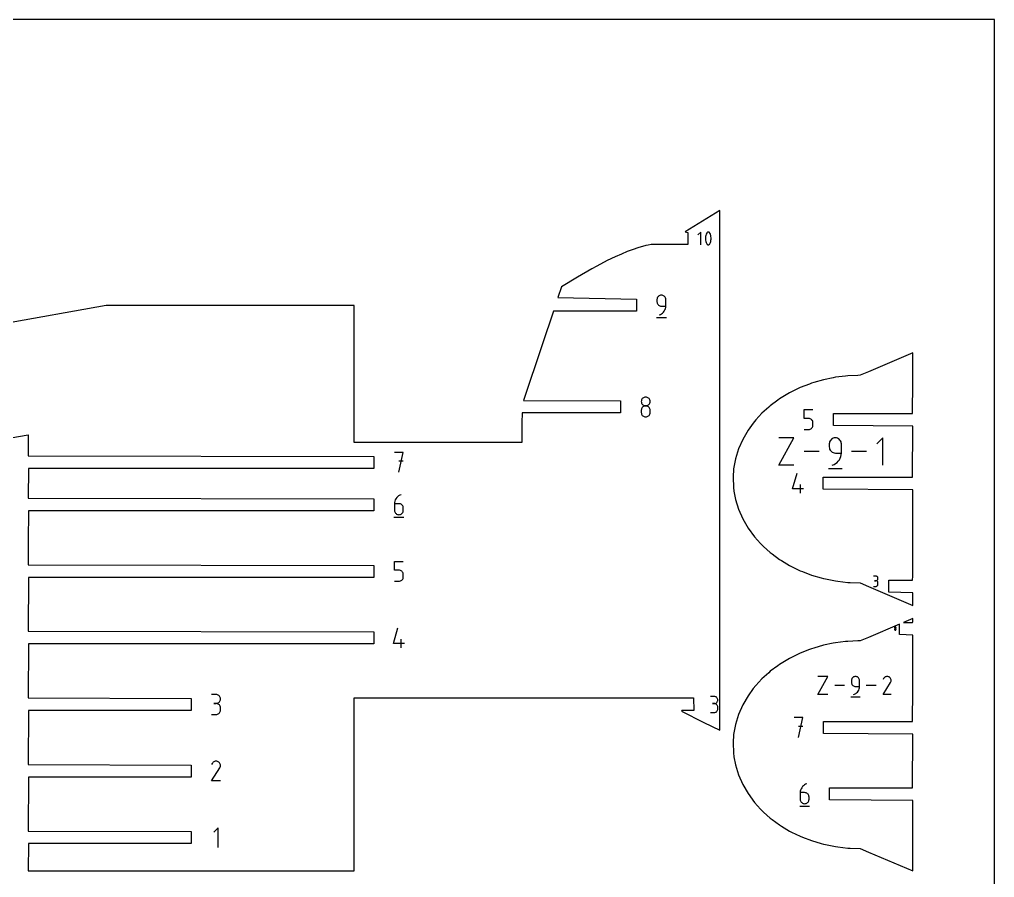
# Model space of a CAD drawing. Extents: x 0 to 450, y 0 to 500.
# Drawn here: x 214.3 to 450, y 292.6 to 500 of the extents above; entities that cross this region are included whole.
import ezdxf

# ---------------------------------------------------------------- set-up
doc = ezdxf.new("R2010")
doc.units = 0

msp = doc.modelspace()

# ---------------------------------------------------------------- linework, layer by layer
at = {"layer": 'annotation', "color": 1}
for p, q in [((378.97843, 448.602347), (378.298298, 447.922023)), ((378.97843, 445.542999), (378.97843, 448.602347)), ((380.301732, 448.084313), (380.213777, 447.800532)), ((380.419007, 448.360096), (380.301732, 448.084313)), ((380.458499, 448.42577), (380.419007, 448.360096)), ((380.419007, 448.360096), (380.419007, 448.360096)), ((380.507717, 448.481735), (380.458499, 448.42577)), ((380.565031, 448.527452), (380.507717, 448.481735)), ((380.628811, 448.562376), (380.565031, 448.527452)), ((380.697428, 448.585968), (380.628811, 448.562376)), ((380.769252, 448.597685), (380.697428, 448.585968)), ((380.842653, 448.596986), (380.769252, 448.597685)), ((380.916002, 448.58333), (380.842653, 448.596986)), ((380.98767, 448.556173), (380.916002, 448.58333)), ((381.015106, 448.541756), (380.98767, 448.556173)), ((380.98767, 448.556173), (380.98767, 448.556173)), ((381.041433, 448.525196), (381.015106, 448.541756)), ((381.066523, 448.506624), (381.041433, 448.525196)), ((381.090249, 448.486172), (381.066523, 448.506624)), ((381.112483, 448.46397), (381.090249, 448.486172)), ((381.133097, 448.44015), (381.112483, 448.46397)), ((381.151963, 448.414842), (381.133097, 448.44015)), ((381.168953, 448.388177), (381.151963, 448.414842)), ((381.183939, 448.360288), (381.168953, 448.388177)), ((381.301782, 448.083936), (381.183939, 448.360288)), ((381.183939, 448.360288), (381.183939, 448.360288)), ((381.390164, 447.799729), (381.301782, 448.083936)), ((380.15514, 447.511016), (380.125821, 447.218027)), ((380.125821, 447.218027), (380.125821, 446.923829)), ((380.125821, 446.923829), (380.15514, 446.630684)), ((380.213777, 447.800532), (380.15514, 447.511016)), ((380.15514, 446.630684), (380.213777, 446.340856)), ((380.213777, 446.340856), (380.301732, 446.056606)), ((380.301732, 446.056606), (380.419007, 445.780198)), ((380.419007, 445.780198), (380.419007, 445.780198)), ((380.419007, 445.780198), (380.433938, 445.752363)), ((380.433938, 445.752363), (380.450803, 445.725832)), ((380.450803, 445.725832), (380.469529, 445.700684)), ((380.469529, 445.700684), (380.490046, 445.676999)), ((380.490046, 445.676999), (380.512282, 445.654859)), ((380.512282, 445.654859), (380.536167, 445.634344)), ((380.536167, 445.634344), (380.56163, 445.615534)), ((380.56163, 445.615534), (380.588598, 445.59851)), ((380.588598, 445.59851), (380.617003, 445.583353)), ((380.617003, 445.583353), (380.617003, 445.583353)), ((380.617003, 445.583353), (380.688106, 445.556772)), ((380.688106, 445.556772), (380.761028, 445.543567)), ((380.761028, 445.543567), (380.834121, 445.543198)), ((380.834121, 445.543198), (380.905735, 445.555126)), ((380.905735, 445.555126), (380.974223, 445.578814)), ((380.974223, 445.578814), (381.037936, 445.613723)), ((381.037936, 445.613723), (381.095226, 445.659314)), ((381.095226, 445.659314), (381.144443, 445.715049)), ((381.144443, 445.715049), (381.183939, 445.780389)), ((381.183939, 445.780389), (381.301782, 446.056229)), ((381.183939, 445.780389), (381.183939, 445.780389)), ((381.301782, 446.056229), (381.390164, 446.340053)), ((381.449086, 447.509929), (381.390164, 447.799729)), ((381.390164, 446.340053), (381.449086, 446.629597)), ((381.478546, 447.216798), (381.449086, 447.509929)), ((381.449086, 446.629597), (381.478546, 446.9226)), ((381.478546, 446.9226), (381.478546, 447.216798)), ((368.415171, 432.504083), (368.397962, 432.312327)), ((368.397962, 432.312327), (368.397962, 431.778626)), ((368.397962, 431.778626), (368.397962, 431.778626)), ((368.397962, 431.778626), (368.415171, 431.58688)), ((368.464774, 432.684608), (368.415171, 432.504083)), ((368.415171, 431.58688), (368.464774, 431.406383)), ((368.543732, 432.850878), (368.464774, 432.684608)), ((368.464774, 431.406383), (368.543732, 431.240153)), ((368.649009, 432.999867), (368.543732, 432.850878)), ((368.777566, 433.128551), (368.649009, 432.999867)), ((368.926368, 433.233904), (368.777566, 433.128551)), ((369.092375, 433.312901), (368.926368, 433.233904)), ((369.272552, 433.362518), (369.092375, 433.312901)), ((369.46386, 433.379729), (369.272552, 433.362518)), ((369.655564, 433.362518), (369.46386, 433.379729)), ((369.46386, 433.379729), (369.46386, 433.379729)), ((369.835951, 433.312901), (369.655564, 433.362518)), ((370.00202, 433.233904), (369.835951, 433.312901)), ((370.150772, 433.128551), (370.00202, 433.233904)), ((370.279206, 432.999867), (370.150772, 433.128551)), ((370.384322, 432.850878), (370.279206, 432.999867)), ((370.463119, 432.684608), (370.384322, 432.850878)), ((370.512597, 432.504083), (370.463119, 432.684608)), ((370.529757, 432.312327), (370.512597, 432.504083)), ((370.529757, 430.711524), (370.529757, 432.312327)), ((370.529757, 432.312327), (370.529757, 432.312327)), ((368.543732, 431.240153), (368.649009, 431.091211)), ((368.649009, 431.091211), (368.777566, 430.962577)), ((368.777566, 430.962577), (368.926368, 430.857272)), ((368.926368, 430.857272), (369.092375, 430.778314)), ((369.092375, 430.778314), (369.272552, 430.728725)), ((369.272552, 430.728725), (369.46386, 430.711524)), ((369.46386, 430.711524), (370.529757, 430.711524)), ((369.515057, 428.846855), (369.766916, 429.036426)), ((369.766916, 429.036426), (369.987959, 429.258121)), ((369.987959, 429.258121), (370.175297, 429.508027)), ((370.175297, 429.508027), (370.326036, 429.782232)), ((370.326036, 429.782232), (370.437287, 430.076825)), ((370.437287, 430.076825), (370.506158, 430.387893)), ((370.506158, 430.387893), (370.529757, 430.711524)), ((368.264763, 427.979729), (370.664763, 427.979729)), ((368.930459, 428.579729), (369.235275, 428.693319)), ((368.930459, 428.579729), (368.930459, 428.579729)), ((369.235275, 428.693319), (369.515057, 428.846855)), ((364.614901, 407.856428), (364.597702, 407.665568)), ((364.664479, 408.036255), (364.614901, 407.856428)), ((364.743405, 408.202001), (364.664479, 408.036255)), ((364.848649, 408.350614), (364.743405, 408.202001)), ((364.977182, 408.479046), (364.848649, 408.350614)), ((365.125974, 408.584246), (364.977182, 408.479046)), ((365.291994, 408.663165), (365.125974, 408.584246)), ((365.472212, 408.712753), (365.291994, 408.663165)), ((365.663599, 408.72996), (365.472212, 408.712753)), ((365.854986, 408.712753), (365.663599, 408.72996)), ((365.663599, 408.72996), (365.663599, 408.72996)), ((366.035205, 408.663165), (365.854986, 408.712753)), ((366.201225, 408.584246), (366.035205, 408.663165)), ((366.350016, 408.479046), (366.201225, 408.584246)), ((366.478549, 408.350614), (366.350016, 408.479046)), ((366.583794, 408.202001), (366.478549, 408.350614)), ((366.66272, 408.036255), (366.583794, 408.202001)), ((366.712297, 407.856428), (366.66272, 408.036255)), ((366.729497, 407.665568), (366.712297, 407.856428)), ((364.597702, 407.665568), (364.597702, 407.665568)), ((364.597702, 407.665568), (364.614911, 407.473812)), ((364.614901, 405.72273), (364.597702, 405.531064)), ((364.597702, 405.531064), (364.597702, 405.000072)), ((364.664479, 405.903186), (364.614901, 405.72273)), ((364.614911, 407.473812), (364.664513, 407.293287)), ((364.743405, 406.069403), (364.664479, 405.903186)), ((364.664513, 407.293287), (364.743472, 407.127017)), ((364.848649, 406.218355), (364.743405, 406.069403)), ((364.743472, 407.127017), (364.848748, 406.978028)), ((364.977182, 406.347013), (364.848649, 406.218355)), ((364.848748, 406.978028), (364.977306, 406.849344)), ((365.125974, 406.452351), (364.977182, 406.347013)), ((364.977306, 406.849344), (365.126107, 406.743991)), ((365.291994, 406.531341), (365.125974, 406.452351)), ((365.126107, 406.743991), (365.292115, 406.664994)), ((365.472212, 406.580955), (365.291994, 406.531341)), ((365.292115, 406.664994), (365.472291, 406.615377)), ((365.663599, 406.598166), (365.472212, 406.580955)), ((365.472291, 406.615377), (365.663599, 406.598166)), ((365.663599, 406.598166), (365.854907, 406.615377)), ((365.854986, 406.580965), (365.663599, 406.598166)), ((365.663599, 406.598166), (365.663599, 406.598166)), ((365.663599, 406.598166), (365.663599, 406.598166)), ((365.854907, 406.615377), (366.035083, 406.664994)), ((366.035205, 406.531376), (365.854986, 406.580965)), ((366.035083, 406.664994), (366.201091, 406.743991)), ((366.201225, 406.452418), (366.035205, 406.531376)), ((366.201091, 406.743991), (366.349892, 406.849344)), ((366.350016, 406.347112), (366.201225, 406.452418)), ((366.349892, 406.849344), (366.47845, 406.978028)), ((366.478549, 406.218479), (366.350016, 406.347112)), ((366.47845, 406.978028), (366.583727, 407.127017)), ((366.583794, 406.069537), (366.478549, 406.218479)), ((366.583727, 407.127017), (366.662685, 407.293287)), ((366.66272, 405.903307), (366.583794, 406.069537)), ((366.662685, 407.293287), (366.712288, 407.473812)), ((366.712297, 405.72281), (366.66272, 405.903307)), ((366.712288, 407.473812), (366.729497, 407.665568)), ((366.729497, 405.531064), (366.712297, 405.72281)), ((366.729497, 407.665568), (366.729497, 407.665568)), ((366.729497, 405.000072), (366.729497, 405.531064)), ((366.729497, 405.531064), (366.729497, 405.531064)), ((403.976846, 403.557336), (403.976846, 405.69485)), ((403.976846, 405.69485), (406.10864, 405.69485)), ((364.597702, 405.000072), (364.597702, 405.000072)), ((364.597702, 405.000072), (364.614911, 404.808419)), ((364.614911, 404.808419), (364.664513, 404.628171)), ((364.664513, 404.628171), (364.743472, 404.462301)), ((364.743472, 404.462301), (364.848748, 404.313787)), ((364.848748, 404.313787), (364.977306, 404.185603)), ((364.977306, 404.185603), (365.126107, 404.080725)), ((365.126107, 404.080725), (365.292115, 404.002128)), ((365.292115, 404.002128), (365.472291, 403.952788)), ((365.472291, 403.952788), (365.663599, 403.93568)), ((365.663599, 403.93568), (365.854907, 403.952788)), ((365.663599, 403.93568), (365.663599, 403.93568)), ((365.854907, 403.952788), (366.035083, 404.002128)), ((366.035083, 404.002128), (366.201091, 404.080725)), ((366.201091, 404.080725), (366.349892, 404.185603)), ((366.349892, 404.185603), (366.47845, 404.313787)), ((366.47845, 404.313787), (366.583727, 404.462301)), ((366.583727, 404.462301), (366.662685, 404.628171)), ((366.662685, 404.628171), (366.712288, 404.808419)), ((366.712288, 404.808419), (366.729497, 405.000072)), ((405.042743, 403.557336), (403.976846, 403.557336)), ((405.23413, 403.540228), (405.042743, 403.557336)), ((405.414349, 403.490888), (405.23413, 403.540228)), ((405.580369, 403.412291), (405.414349, 403.490888)), ((405.72916, 403.307413), (405.580369, 403.412291)), ((405.857693, 403.179229), (405.72916, 403.307413)), ((405.962938, 403.030714), (405.857693, 403.179229)), ((403.976846, 400.89485), (405.042743, 400.89485)), ((405.042743, 400.89485), (405.234051, 400.912051)), ((405.042743, 400.89485), (405.042743, 400.89485)), ((405.234051, 400.912051), (405.414227, 400.96164)), ((405.414227, 400.96164), (405.580235, 401.040598)), ((405.580235, 401.040598), (405.729036, 401.145903)), ((405.729036, 401.145903), (405.857594, 401.274537)), ((405.857594, 401.274537), (405.962871, 401.423479)), ((405.962871, 401.423479), (406.041829, 401.589708)), ((406.041864, 402.864845), (405.962938, 403.030714)), ((406.041829, 401.589708), (406.091431, 401.770206)), ((406.091441, 402.684596), (406.041864, 402.864845)), ((406.091431, 401.770206), (406.10864, 401.961952)), ((406.10864, 402.492944), (406.091441, 402.684596)), ((406.10864, 401.961952), (406.10864, 402.492944)), ((406.10864, 402.492944), (406.10864, 402.492944)), ((397.849571, 392.276262), (401.509203, 398.867236)), ((401.509203, 398.867236), (397.849571, 398.867236)), ((410.577093, 398.522338), (410.400568, 398.34564)), ((410.781416, 398.667001), (410.577093, 398.522338)), ((411.009364, 398.775474), (410.781416, 398.667001)), ((411.256768, 398.843603), (411.009364, 398.775474)), ((411.519456, 398.867236), (411.256768, 398.843603)), ((411.782689, 398.843603), (411.519456, 398.867236)), ((411.519456, 398.867236), (411.519456, 398.867236)), ((412.030382, 398.775474), (411.782689, 398.843603)), ((412.258415, 398.667001), (412.030382, 398.775474)), ((412.462669, 398.522338), (412.258415, 398.667001)), ((412.639024, 398.34564), (412.462669, 398.522338)), ((422.996001, 398.867236), (421.530743, 397.401565)), ((422.996001, 392.276262), (422.996001, 398.867236)), ((410.079482, 397.664869), (410.055852, 397.401565)), ((410.055852, 397.401565), (410.055852, 396.66873)), ((410.055852, 396.66873), (410.055852, 396.66873)), ((410.055852, 396.66873), (410.079482, 396.40544)), ((410.147592, 397.912752), (410.079482, 397.664869)), ((410.079482, 396.40544), (410.147592, 396.157595)), ((410.256011, 398.14106), (410.147592, 397.912752)), ((410.147592, 396.157595), (410.256011, 395.929342)), ((410.400568, 398.34564), (410.256011, 398.14106)), ((412.783361, 398.14106), (412.639024, 398.34564)), ((412.891559, 397.912752), (412.783361, 398.14106)), ((412.959499, 397.664869), (412.891559, 397.912752)), ((412.983061, 397.401565), (412.959499, 397.664869)), ((412.983061, 395.203472), (412.983061, 397.401565)), ((412.983061, 397.401565), (412.983061, 397.401565)), ((307.062551, 395.353446), (304.928047, 395.353446)), ((305.99545, 390.553446), (307.062551, 395.353446)), ((407.58527, 395.571749), (403.981438, 395.571749)), ((410.256011, 395.929342), (410.400568, 395.724827)), ((410.400568, 395.724827), (410.577093, 395.548198)), ((410.577093, 395.548198), (410.781416, 395.4036)), ((410.781416, 395.4036), (411.009364, 395.295182)), ((411.009364, 395.295182), (411.256768, 395.22709)), ((411.256768, 395.22709), (411.519456, 395.203472)), ((411.519456, 395.203472), (412.983061, 395.203472)), ((412.496344, 393.550926), (412.703328, 393.927443)), ((412.703328, 393.927443), (412.856088, 394.331954)), ((412.856088, 394.331954), (412.950656, 394.759087)), ((412.950656, 394.759087), (412.983061, 395.203472)), ((419.059541, 395.571749), (415.455709, 395.571749)), ((307.062551, 393.215932), (305.99545, 393.215932)), ((401.509203, 392.276262), (397.849571, 392.276262)), ((409.872953, 391.452391), (413.16844, 391.452391)), ((410.787034, 392.276262), (411.205581, 392.432234)), ((410.787034, 392.276262), (410.787034, 392.276262)), ((411.205581, 392.432234), (411.589756, 392.643058)), ((411.589756, 392.643058), (411.935588, 392.903362)), ((411.935588, 392.903362), (412.239108, 393.207775)), ((412.239108, 393.207775), (412.496344, 393.550926)), ((401.196798, 386.565742), (402.261191, 390.298641)), ((403.063097, 385.498641), (403.063097, 387.630435)), ((305.47166, 384.419776), (305.284172, 384.169391)), ((305.692929, 384.641984), (305.47166, 384.419776)), ((305.945102, 384.83215), (305.692929, 384.641984)), ((306.225303, 384.986411), (305.945102, 384.83215)), ((306.530656, 385.100899), (306.225303, 384.986411)), ((306.530656, 385.100899), (306.530656, 385.100899)), ((403.861993, 386.565742), (401.196798, 386.565742)), ((304.953154, 383.287827), (304.929553, 382.963385)), ((304.929553, 382.963385), (304.929553, 381.368001)), ((305.99545, 382.963385), (304.929553, 382.963385)), ((305.022042, 383.599552), (304.953154, 383.287827)), ((305.13334, 383.894695), (305.022042, 383.599552)), ((305.284172, 384.169391), (305.13334, 383.894695)), ((306.187154, 382.946277), (305.99545, 382.963385)), ((306.367541, 382.896937), (306.187154, 382.946277)), ((306.533611, 382.81834), (306.367541, 382.896937)), ((306.682363, 382.713462), (306.533611, 382.81834)), ((306.810796, 382.585278), (306.682363, 382.713462)), ((306.915912, 382.436764), (306.810796, 382.585278)), ((306.994709, 382.270894), (306.915912, 382.436764)), ((307.044188, 382.090646), (306.994709, 382.270894)), ((307.061347, 381.898993), (307.044188, 382.090646)), ((307.061347, 381.368001), (307.061347, 381.898993)), ((307.061347, 381.898993), (307.061347, 381.898993)), ((304.796052, 379.700899), (307.196052, 379.700899)), ((304.929553, 381.368001), (304.929553, 381.368001)), ((304.929553, 381.368001), (304.946762, 381.176255)), ((304.946762, 381.176255), (304.996364, 380.995758)), ((304.996364, 380.995758), (305.075322, 380.829528)), ((305.075322, 380.829528), (305.180599, 380.680586)), ((305.180599, 380.680586), (305.309157, 380.551952)), ((305.309157, 380.551952), (305.457958, 380.446647)), ((305.457958, 380.446647), (305.623966, 380.367689)), ((305.623966, 380.367689), (305.804142, 380.3181)), ((305.804142, 380.3181), (305.99545, 380.300899)), ((305.99545, 380.300899), (306.187154, 380.3181)), ((305.99545, 380.300899), (305.99545, 380.300899)), ((306.187154, 380.3181), (306.367541, 380.367689)), ((306.367541, 380.367689), (306.533611, 380.446647)), ((306.533611, 380.446647), (306.682363, 380.551952)), ((306.682363, 380.551952), (306.810796, 380.680586)), ((306.810796, 380.680586), (306.915912, 380.829528)), ((306.915912, 380.829528), (306.994709, 380.995758)), ((306.994709, 380.995758), (307.044188, 381.176255)), ((307.044188, 381.176255), (307.061347, 381.368001)), ((304.929552, 366.870442), (304.929552, 369.007956)), ((304.929552, 369.007956), (307.061347, 369.007956)), ((305.99545, 366.870442), (304.929552, 366.870442)), ((306.186837, 366.853334), (305.99545, 366.870442)), ((306.367055, 366.803994), (306.186837, 366.853334)), ((306.533075, 366.725397), (306.367055, 366.803994)), ((306.681867, 366.620519), (306.533075, 366.725397)), ((306.8104, 366.492335), (306.681867, 366.620519)), ((306.915644, 366.34382), (306.8104, 366.492335)), ((306.99457, 366.177951), (306.915644, 366.34382)), ((307.044148, 365.997702), (306.99457, 366.177951)), ((307.061347, 365.80605), (307.044148, 365.997702)), ((307.061347, 365.275058), (307.061347, 365.80605)), ((307.061347, 365.80605), (307.061347, 365.80605)), ((421.280461, 365.458211), (420.727221, 365.458211)), ((421.379963, 365.449279), (421.280461, 365.458211)), ((421.47359, 365.423541), (421.379963, 365.449279)), ((421.559787, 365.382579), (421.47359, 365.423541)), ((421.636994, 365.327977), (421.559787, 365.382579)), ((304.929552, 364.207956), (305.99545, 364.207956)), ((305.99545, 364.207956), (306.186758, 364.225157)), ((305.99545, 364.207956), (305.99545, 364.207956)), ((306.186758, 364.225157), (306.366934, 364.274746)), ((306.366934, 364.274746), (306.532942, 364.353704)), ((306.532942, 364.353704), (306.681743, 364.459009)), ((306.681743, 364.459009), (306.810301, 364.587643)), ((306.810301, 364.587643), (306.915577, 364.736585)), ((306.915577, 364.736585), (306.994536, 364.902814)), ((306.994536, 364.902814), (307.044138, 365.083312)), ((307.044138, 365.083312), (307.061347, 365.275058)), ((421.280461, 364.351729), (421.00345, 364.351729)), ((421.00345, 364.351729), (421.280461, 364.351729)), ((421.280461, 364.351729), (421.379963, 364.360663)), ((421.379963, 364.342798), (421.280461, 364.351729)), ((421.280461, 364.351729), (421.280461, 364.351729)), ((421.379963, 364.360663), (421.47359, 364.386416)), ((421.47359, 364.31706), (421.379963, 364.342798)), ((421.47359, 364.386416), (421.559787, 364.427418)), ((421.559787, 364.276098), (421.47359, 364.31706)), ((421.47359, 363.004451), (421.559787, 363.045396)), ((421.559787, 364.427418), (421.636994, 364.4821)), ((421.636994, 364.221495), (421.559787, 364.276098)), ((421.559787, 363.045396), (421.636994, 363.099982)), ((421.703656, 365.261316), (421.636994, 365.327977)), ((421.636994, 364.4821), (421.703656, 364.548892)), ((421.703656, 364.154835), (421.636994, 364.221495)), ((421.636994, 363.099982), (421.703656, 363.16663)), ((421.758215, 365.18418), (421.703656, 365.261316)), ((421.703656, 364.548892), (421.758215, 364.626223)), ((421.758215, 364.077699), (421.703656, 364.154835)), ((421.703656, 363.16663), (421.758215, 363.243761)), ((421.799114, 365.098152), (421.758215, 365.18418)), ((421.758215, 364.626223), (421.799114, 364.712523)), ((421.799114, 363.991671), (421.758215, 364.077699)), ((421.758215, 363.243761), (421.799114, 363.329796)), ((421.824795, 365.004814), (421.799114, 365.098152)), ((421.799114, 364.712523), (421.824795, 364.806223)), ((421.824795, 363.898333), (421.799114, 363.991671)), ((421.799114, 363.329796), (421.824795, 363.423155)), ((421.833702, 364.905751), (421.824795, 365.004814)), ((421.824795, 364.806223), (421.833702, 364.905751)), ((421.833702, 363.79927), (421.824795, 363.898333)), ((421.824795, 363.423155), (421.833702, 363.522259)), ((421.833702, 364.905751), (421.833702, 364.905751)), ((421.833702, 363.522259), (421.833702, 363.79927)), ((421.833702, 363.79927), (421.833702, 363.79927)), ((420.727221, 362.9698), (421.280461, 362.9698)), ((421.280461, 362.9698), (421.379963, 362.978726)), ((421.280461, 362.9698), (421.280461, 362.9698)), ((421.379963, 362.978726), (421.47359, 363.004451)), ((304.662852, 349.182114), (305.727245, 352.915013)), ((425.851708, 353.033046), (425.848943, 353.002357)), ((425.848943, 353.002357), (425.848943, 353.002357)), ((425.848943, 353.002357), (425.85171, 352.971524)), ((425.851708, 352.689962), (425.848943, 352.659143)), ((425.848943, 352.659143), (425.848943, 352.573763)), ((425.848943, 352.573763), (425.848943, 352.573763)), ((425.848943, 352.573763), (425.85171, 352.542947)), ((425.85968, 353.061961), (425.851708, 353.033046)), ((425.85968, 352.718978), (425.851708, 352.689962)), ((425.85171, 352.971524), (425.859686, 352.942497)), ((425.85171, 352.542947), (425.859686, 352.513964)), ((425.872371, 353.088612), (425.85968, 353.061961)), ((425.872371, 352.745705), (425.85968, 352.718978)), ((425.859686, 352.942497), (425.872382, 352.915762)), ((425.859686, 352.513964), (425.872382, 352.487293)), ((425.889293, 353.112508), (425.872371, 353.088612)), ((425.889293, 352.769655), (425.872371, 352.745705)), ((425.872382, 352.915762), (425.889309, 352.891805)), ((425.872382, 352.487293), (425.889309, 352.463413)), ((425.909961, 353.133159), (425.889293, 353.112508)), ((425.909961, 352.790343), (425.889293, 352.769655)), ((425.889309, 352.891805), (425.909981, 352.871114)), ((425.889309, 352.463413), (425.909981, 352.442802)), ((425.933885, 353.150075), (425.909961, 353.133159)), ((425.933885, 352.80728), (425.909961, 352.790343)), ((425.909981, 352.871114), (425.933907, 352.854174)), ((425.909981, 352.442802), (425.933907, 352.425938)), ((425.96058, 353.162764), (425.933885, 353.150075)), ((425.96058, 352.819981), (425.933885, 352.80728)), ((425.933907, 352.854174), (425.9606, 352.841472)), ((425.933907, 352.425938), (425.9606, 352.413301)), ((425.989558, 353.170738), (425.96058, 353.162764)), ((425.989558, 352.827959), (425.96058, 352.819981)), ((425.9606, 352.841472), (425.989571, 352.833494)), ((425.9606, 352.413301), (425.989571, 352.405367)), ((426.020332, 353.173504), (425.989558, 353.170738)), ((426.020332, 352.830726), (425.989558, 352.827959)), ((425.989571, 352.833494), (426.020332, 352.830726)), ((425.989571, 352.405367), (426.020332, 352.402616)), ((426.051106, 353.170738), (426.020332, 353.173504)), ((426.020332, 353.173504), (426.020332, 353.173504)), ((426.020332, 352.830726), (426.051093, 352.833494)), ((426.051106, 352.82796), (426.020332, 352.830726)), ((426.020332, 352.830726), (426.020332, 352.830726)), ((426.020332, 352.830726), (426.020332, 352.830726)), ((426.020332, 352.402616), (426.051093, 352.405367)), ((426.020332, 352.402616), (426.020332, 352.402616)), ((426.051093, 352.833494), (426.080064, 352.841472)), ((426.051093, 352.405367), (426.080064, 352.413301)), ((426.080084, 353.162764), (426.051106, 353.170738)), ((426.080084, 352.819987), (426.051106, 352.82796)), ((426.080064, 352.841472), (426.106757, 352.854174)), ((426.080064, 352.413301), (426.106757, 352.425938)), ((426.106778, 353.150075), (426.080084, 353.162764)), ((426.106778, 352.807291), (426.080084, 352.819987)), ((426.106757, 352.854174), (426.130683, 352.871114)), ((426.106757, 352.425938), (426.130683, 352.442802)), ((426.130703, 353.133159), (426.106778, 353.150075)), ((426.130703, 352.790358), (426.106778, 352.807291)), ((426.130683, 352.871114), (426.151354, 352.891805)), ((426.130683, 352.442802), (426.151354, 352.463413)), ((426.15137, 353.112508), (426.130703, 353.133159)), ((426.15137, 352.769675), (426.130703, 352.790358)), ((426.151354, 352.891805), (426.168282, 352.915762)), ((426.151354, 352.463413), (426.168282, 352.487293)), ((426.168293, 353.088612), (426.15137, 353.112508)), ((426.168293, 352.745726), (426.15137, 352.769675)), ((426.168282, 352.915762), (426.180978, 352.942497)), ((426.168282, 352.487293), (426.180978, 352.513964)), ((426.180984, 353.061961), (426.168293, 353.088612)), ((426.180984, 352.718998), (426.168293, 352.745726)), ((426.180978, 352.942497), (426.188954, 352.971524)), ((426.180978, 352.513964), (426.188954, 352.542947)), ((426.188956, 353.033046), (426.180984, 353.061961)), ((426.188956, 352.689975), (426.180984, 352.718998)), ((426.188954, 352.971524), (426.191721, 353.002357)), ((426.188954, 352.542947), (426.191721, 352.573763)), ((426.191721, 353.002357), (426.188956, 353.033046)), ((426.191721, 352.659143), (426.188956, 352.689975)), ((426.191721, 353.002357), (426.191721, 353.002357)), ((426.191721, 352.573763), (426.191721, 352.659143)), ((426.191721, 352.659143), (426.191721, 352.659143)), ((307.328047, 349.182114), (304.662852, 349.182114)), ((306.529151, 348.115013), (306.529151, 350.246808)), ((407.274567, 336.806766), (409.714321, 341.200748)), ((409.714321, 341.200748), (407.274567, 341.200748)), ((415.42784, 340.39917), (415.412087, 340.223634)), ((415.412087, 340.223634), (415.412087, 339.735077)), ((415.412087, 339.735077), (415.412087, 339.735077)), ((415.412087, 339.735077), (415.42784, 339.559551)), ((415.473247, 340.564425), (415.42784, 340.39917)), ((415.42784, 339.559551), (415.473247, 339.394321)), ((415.545526, 340.716631), (415.473247, 340.564425)), ((415.641898, 340.853017), (415.545526, 340.716631)), ((415.759582, 340.970816), (415.641898, 340.853017)), ((415.895796, 341.067258), (415.759582, 340.970816)), ((416.047762, 341.139573), (415.895796, 341.067258)), ((416.212698, 341.184993), (416.047762, 341.139573)), ((416.387823, 341.200748), (416.212698, 341.184993)), ((416.563312, 341.184993), (416.387823, 341.200748)), ((416.387823, 341.200748), (416.387823, 341.200748)), ((416.72844, 341.139573), (416.563312, 341.184993)), ((416.880463, 341.067258), (416.72844, 341.139573)), ((417.016632, 340.970816), (416.880463, 341.067258)), ((417.134202, 340.853017), (417.016632, 340.970816)), ((417.230426, 340.716631), (417.134202, 340.853017)), ((417.302558, 340.564425), (417.230426, 340.716631)), ((417.347852, 340.39917), (417.302558, 340.564425)), ((417.36356, 340.223634), (417.347852, 340.39917)), ((417.36356, 338.758239), (417.36356, 340.223634)), ((417.36356, 340.223634), (417.36356, 340.223634)), ((423.062208, 336.80673), (424.865433, 339.70969)), ((423.193097, 340.712156), (423.064964, 340.466361)), ((423.29478, 340.856344), (423.193097, 340.712156)), ((423.416778, 340.976708), (423.29478, 340.856344)), ((423.555378, 341.072284), (423.416778, 340.976708)), ((423.706873, 341.142107), (423.555378, 341.072284)), ((423.86755, 341.185214), (423.706873, 341.142107)), ((424.033699, 341.200641), (423.86755, 341.185214)), ((424.201611, 341.187424), (424.033699, 341.200641)), ((424.367575, 341.144599), (424.201611, 341.187424)), ((424.52788, 341.071202), (424.367575, 341.144599)), ((424.671255, 340.969392), (424.52788, 341.071202)), ((424.52788, 341.071202), (424.52788, 341.071202)), ((424.791133, 340.84722), (424.671255, 340.969392)), ((424.886447, 340.70843), (424.791133, 340.84722)), ((424.865433, 339.70969), (424.867589, 339.712358)), ((424.865433, 339.70969), (424.865433, 339.70969)), ((424.867589, 339.712358), (424.869656, 339.715048)), ((424.869656, 339.715048), (424.871648, 339.717784)), ((424.871648, 339.717784), (424.87358, 339.720587)), ((424.87358, 339.720587), (424.875463, 339.723481)), ((424.875463, 339.723481), (424.877313, 339.726489)), ((424.877313, 339.726489), (424.879142, 339.729633)), ((424.879142, 339.729633), (424.880964, 339.732935)), ((424.880964, 339.732935), (424.882793, 339.736419)), ((424.882793, 339.736419), (424.957248, 339.89628)), ((424.882793, 339.736419), (424.882793, 339.736419)), ((424.956131, 340.556768), (424.886447, 340.70843)), ((424.999118, 340.395978), (424.956131, 340.556768)), ((424.957248, 339.89628), (425.000743, 340.061989)), ((425.014345, 340.229804), (424.999118, 340.395978)), ((425.000743, 340.061989), (425.014345, 340.229804)), ((413.765032, 339.003757), (411.362478, 339.003757)), ((415.473247, 339.394321), (415.545526, 339.242152)), ((415.545526, 339.242152), (415.641898, 339.105809)), ((415.641898, 339.105809), (415.759582, 338.988056)), ((415.759582, 338.988056), (415.895796, 338.891658)), ((415.895796, 338.891658), (416.047762, 338.819379)), ((416.047762, 338.819379), (416.212698, 338.773984)), ((416.212698, 338.773984), (416.387823, 338.758239)), ((416.387823, 338.758239), (417.36356, 338.758239)), ((416.43469, 337.051296), (416.665245, 337.224832)), ((416.665245, 337.224832), (416.867591, 337.427774)), ((416.867591, 337.427774), (417.039082, 337.656541)), ((417.039082, 337.656541), (417.177071, 337.907553)), ((417.177071, 337.907553), (417.278911, 338.177226)), ((417.278911, 338.177226), (417.341956, 338.461982)), ((417.341956, 338.461982), (417.36356, 338.758239)), ((421.414547, 339.003757), (419.011992, 339.003757)), ((261.797106, 336.816501), (260.731209, 336.816501)), ((261.98881, 336.799294), (261.797106, 336.816501)), ((262.169197, 336.749706), (261.98881, 336.799294)), ((261.98881, 334.701917), (262.169197, 334.751534)), ((262.335267, 336.670787), (262.169197, 336.749706)), ((262.169197, 334.751534), (262.335267, 334.830531)), ((262.484019, 336.565586), (262.335267, 336.670787)), ((262.335267, 334.830531), (262.484019, 334.935884)), ((262.612452, 336.437154), (262.484019, 336.565586)), ((262.484019, 334.935884), (262.612452, 335.064568)), ((262.717568, 336.288541), (262.612452, 336.437154)), ((262.612452, 335.064568), (262.717568, 335.213557)), ((262.796365, 336.122796), (262.717568, 336.288541)), ((262.717568, 335.213557), (262.796365, 335.379827)), ((262.845844, 335.942968), (262.796365, 336.122796)), ((262.796365, 335.379827), (262.845844, 335.560352)), ((262.863003, 335.752108), (262.845844, 335.942968)), ((262.845844, 335.560352), (262.863003, 335.752108)), ((262.863003, 335.752108), (262.863003, 335.752108)), ((382.23366, 336.364323), (381.369053, 336.364323)), ((382.389162, 336.350365), (382.23366, 336.364323)), ((382.535484, 336.310142), (382.389162, 336.350365)), ((382.670192, 336.246126), (382.535484, 336.310142)), ((382.535484, 334.689316), (382.670192, 334.753395)), ((382.790852, 336.160793), (382.670192, 336.246126)), ((382.670192, 334.753395), (382.790852, 334.838853)), ((382.895032, 336.056615), (382.790852, 336.160793)), ((382.790852, 334.838853), (382.895032, 334.943235)), ((382.980297, 335.936066), (382.895032, 336.056615)), ((382.895032, 334.943235), (382.980297, 335.064088)), ((383.044214, 335.801621), (382.980297, 335.936066)), ((382.980297, 335.064088), (383.044214, 335.198959)), ((383.084349, 335.655753), (383.044214, 335.801621)), ((383.044214, 335.198959), (383.084349, 335.345393)), ((383.098268, 335.500936), (383.084349, 335.655753)), ((383.084349, 335.345393), (383.098268, 335.500936)), ((383.098268, 335.500936), (383.098268, 335.500936)), ((409.714321, 336.806766), (407.274567, 336.806766)), ((415.290154, 336.257518), (417.487146, 336.257518)), ((415.899542, 336.806766), (416.178574, 336.910747)), ((415.899542, 336.806766), (415.899542, 336.806766)), ((416.178574, 336.910747), (416.43469, 337.051296)), ((425.013681, 336.80673), (423.062208, 336.80673)), ((261.797106, 334.684706), (261.263405, 334.684706)), ((261.263405, 334.684706), (261.797106, 334.684706)), ((261.797106, 334.684706), (261.98881, 334.701917)), ((261.98881, 334.667499), (261.797106, 334.684706)), ((261.797106, 334.684706), (261.797106, 334.684706)), ((262.169197, 334.617911), (261.98881, 334.667499)), ((262.335267, 334.538992), (262.169197, 334.617911)), ((262.484019, 334.433791), (262.335267, 334.538992)), ((262.612452, 334.30536), (262.484019, 334.433791)), ((262.484019, 332.273035), (262.612452, 332.401442)), ((262.717568, 334.156746), (262.612452, 334.30536)), ((262.612452, 332.401442), (262.717568, 332.550046)), ((262.796365, 333.991001), (262.717568, 334.156746)), ((262.717568, 332.550046), (262.796365, 332.715804)), ((262.845844, 333.811173), (262.796365, 333.991001)), ((262.796365, 332.715804), (262.845844, 332.895673)), ((262.863003, 333.620313), (262.845844, 333.811173)), ((262.845844, 332.895673), (262.863003, 333.086612)), ((262.863003, 333.086612), (262.863003, 333.620313)), ((262.863003, 333.620313), (262.863003, 333.620313)), ((381.369053, 332.475421), (382.23366, 332.475421)), ((382.23366, 334.635108), (381.800746, 334.635108)), ((381.800746, 334.635108), (382.23366, 334.635108)), ((382.23366, 334.635108), (382.389162, 334.649069)), ((382.389162, 334.621151), (382.23366, 334.635108)), ((382.23366, 334.635108), (382.23366, 334.635108)), ((382.23366, 332.475421), (382.389162, 332.48937)), ((382.23366, 332.475421), (382.23366, 332.475421)), ((382.389162, 334.649069), (382.535484, 334.689316)), ((382.535484, 334.580927), (382.389162, 334.621151)), ((382.389162, 332.48937), (382.535484, 332.529574)), ((382.670192, 334.516912), (382.535484, 334.580927)), ((382.535484, 332.529574), (382.670192, 332.593563)), ((382.790852, 334.431578), (382.670192, 334.516912)), ((382.670192, 332.593563), (382.790852, 332.678871)), ((382.895032, 334.3274), (382.790852, 334.431578)), ((382.790852, 332.678871), (382.895032, 332.783029)), ((382.980297, 334.206851), (382.895032, 334.3274)), ((382.895032, 332.783029), (382.980297, 332.903569)), ((383.044214, 334.072406), (382.980297, 334.206851)), ((382.980297, 332.903569), (383.044214, 333.038024)), ((383.084349, 333.926538), (383.044214, 334.072406)), ((383.044214, 333.038024), (383.084349, 333.183926)), ((383.098268, 333.771721), (383.084349, 333.926538)), ((383.084349, 333.183926), (383.098268, 333.338807)), ((383.098268, 333.338807), (383.098268, 333.771721)), ((383.098268, 333.771721), (383.098268, 333.771721)), ((260.731209, 332.02222), (261.797106, 332.02222)), ((261.797106, 332.02222), (261.98881, 332.039417)), ((261.797106, 332.02222), (261.797106, 332.02222)), ((261.98881, 332.039417), (262.169197, 332.08898)), ((262.169197, 332.08898), (262.335267, 332.167867)), ((262.335267, 332.167867), (262.484019, 332.273035)), ((403.679962, 331.263986), (401.545458, 331.263986)), ((402.61286, 326.463986), (403.679962, 331.263986)), ((403.679962, 329.126472), (402.61286, 329.126472)), ((261.269949, 320.588791), (261.118541, 320.484384)), ((261.435442, 320.665066), (261.269949, 320.588791)), ((261.610966, 320.712157), (261.435442, 320.665066)), ((261.792468, 320.729009), (261.610966, 320.712157)), ((261.975895, 320.714571), (261.792468, 320.729009)), ((262.157194, 320.667788), (261.975895, 320.714571)), ((262.332312, 320.58761), (262.157194, 320.667788)), ((262.488936, 320.476391), (262.332312, 320.58761)), ((262.332312, 320.58761), (262.332312, 320.58761)), ((260.731208, 315.929087), (262.701057, 319.10029)), ((260.874191, 320.195386), (260.734219, 319.92688)), ((260.98527, 320.352898), (260.874191, 320.195386)), ((261.118541, 320.484384), (260.98527, 320.352898)), ((262.619891, 320.34293), (262.488936, 320.476391)), ((262.724012, 320.191317), (262.619891, 320.34293)), ((262.701057, 319.10029), (262.703412, 319.103204)), ((262.701057, 319.10029), (262.701057, 319.10029)), ((262.703412, 319.103204), (262.70567, 319.106143)), ((262.70567, 319.106143), (262.707846, 319.109131)), ((262.707846, 319.109131), (262.709956, 319.112193)), ((262.709956, 319.112193), (262.712013, 319.115355)), ((262.712013, 319.115355), (262.714034, 319.118641)), ((262.714034, 319.118641), (262.716032, 319.122075)), ((262.716032, 319.122075), (262.718023, 319.125683)), ((262.718023, 319.125683), (262.720021, 319.129488)), ((262.720021, 319.129488), (262.801355, 319.304121)), ((262.720021, 319.129488), (262.720021, 319.129488)), ((262.800135, 320.02564), (262.724012, 320.191317)), ((262.847095, 319.849993), (262.800135, 320.02564)), ((262.801355, 319.304121), (262.84887, 319.485142)), ((262.863728, 319.668463), (262.847095, 319.849993)), ((262.84887, 319.485142), (262.863728, 319.668463)), ((262.863003, 315.929087), (260.731208, 315.929087)), ((403.123966, 313.746074), (403.055078, 313.434349)), ((403.235264, 314.041217), (403.123966, 313.746074)), ((403.386095, 314.315913), (403.235264, 314.041217)), ((403.573583, 314.566298), (403.386095, 314.315913)), ((403.794852, 314.788505), (403.573583, 314.566298)), ((404.047025, 314.978672), (403.794852, 314.788505)), ((404.327227, 315.132932), (404.047025, 314.978672)), ((404.632579, 315.247421), (404.327227, 315.132932)), ((404.632579, 315.247421), (404.632579, 315.247421)), ((403.055078, 313.434349), (403.031476, 313.109907)), ((403.031476, 313.109907), (403.031476, 311.514522)), ((404.097373, 313.109907), (403.031476, 313.109907)), ((403.031476, 311.514522), (403.031476, 311.514522)), ((403.031476, 311.514522), (403.048685, 311.322777)), ((403.048685, 311.322777), (403.098287, 311.142279)), ((404.289077, 313.092799), (404.097373, 313.109907)), ((404.469464, 313.043459), (404.289077, 313.092799)), ((404.635534, 312.964862), (404.469464, 313.043459)), ((404.784286, 312.859984), (404.635534, 312.964862)), ((404.91272, 312.731799), (404.784286, 312.859984)), ((405.017835, 312.583285), (404.91272, 312.731799)), ((405.096633, 312.417416), (405.017835, 312.583285)), ((405.146111, 312.237167), (405.096633, 312.417416)), ((405.096633, 311.142279), (405.146111, 311.322777)), ((405.163271, 312.045515), (405.146111, 312.237167)), ((405.146111, 311.322777), (405.163271, 311.514522)), ((405.163271, 311.514522), (405.163271, 312.045515)), ((405.163271, 312.045515), (405.163271, 312.045515)), ((402.897975, 309.847421), (405.297975, 309.847421)), ((403.098287, 311.142279), (403.177246, 310.97605)), ((403.177246, 310.97605), (403.282522, 310.827108)), ((403.282522, 310.827108), (403.41108, 310.698474)), ((403.41108, 310.698474), (403.559881, 310.593168)), ((403.559881, 310.593168), (403.725889, 310.514211)), ((403.725889, 310.514211), (403.906065, 310.464622)), ((403.906065, 310.464622), (404.097373, 310.447421)), ((404.097373, 310.447421), (404.289077, 310.464622)), ((404.097373, 310.447421), (404.097373, 310.447421)), ((404.289077, 310.464622), (404.469464, 310.514211)), ((404.469464, 310.514211), (404.635534, 310.593168)), ((404.635534, 310.593168), (404.784286, 310.698474)), ((404.784286, 310.698474), (404.91272, 310.827108)), ((404.91272, 310.827108), (405.017835, 310.97605)), ((405.017835, 310.97605), (405.096633, 311.142279)), ((262.330807, 304.636183), (261.263706, 303.56878)), ((262.330807, 299.836183), (262.330807, 304.636183))]:
    msp.add_line(p, q, dxfattribs=at)
at = {"layer": 'boundary', "color": 5}
for p, q in [((383.612292, 453.810908), (375.249987, 448.672673)), ((383.612292, 452.371847), (383.612292, 453.810908)), ((383.612292, 407.51583), (383.612292, 452.371847)), ((375.249987, 448.672673), (375.863501, 448.522672)), ((375.863501, 448.522672), (375.863501, 445.622673)), ((367.026275, 445.622672), (366.300871, 445.472673)), ((375.863501, 445.622673), (367.026275, 445.622672)), ((359.798379, 443.305561), (358.265612, 442.612898)), ((361.212301, 443.90791), (359.798379, 443.305561)), ((362.361168, 444.330301), (361.212301, 443.90791)), ((363.995088, 444.878963), (362.361168, 444.330301)), ((364.901323, 445.156058), (363.995088, 444.878963)), ((365.698357, 445.348084), (364.901323, 445.156058)), ((366.300871, 445.472673), (365.698357, 445.348084)), ((356.392349, 441.713238), (353.832977, 440.357057)), ((358.265612, 442.612898), (356.392349, 441.713238)), ((352.681636, 439.723077), (349.178775, 437.710993)), ((353.832977, 440.357057), (352.681636, 439.723077)), ((349.178775, 437.710993), (345.326957, 435.348283)), ((345.326957, 435.348283), (344.440714, 432.811379)), ((344.440714, 432.811379), (363.414763, 432.429729)), ((363.414763, 432.429729), (363.414763, 429.52973)), ((235.215612, 430.827912), (210.022338, 426.385658)), ((278.788987, 430.827912), (235.215612, 430.827912)), ((295.215604, 430.827912), (278.788987, 430.827912)), ((295.215604, 418.839134), (295.215604, 430.827912)), ((343.362514, 429.529729), (340.601429, 421.336321)), ((363.414763, 429.52973), (343.362514, 429.529729)), ((340.601429, 421.336321), (336.159675, 407.93583)), ((295.215605, 397.746129), (295.215604, 418.839134)), ((430.245505, 419.40758), (419.543764, 414.849017)), ((430.245505, 412.387182), (430.245505, 419.40758)), ((408.62098, 412.919349), (406.312838, 412.245447)), ((410.998952, 413.405401), (408.62098, 412.919349)), ((411.549538, 413.51794), (410.998952, 413.405401)), ((413.974444, 413.811455), (411.549538, 413.51794)), ((414.535901, 413.879415), (413.974444, 413.811455)), ((416.984382, 413.977569), (414.535901, 413.879415)), ((417.551294, 414.000295), (416.984382, 413.977569)), ((419.543764, 414.849017), (417.551294, 414.000295)), ((402.5624, 410.798002), (400.459732, 409.769603)), ((403.049242, 411.036113), (402.5624, 410.798002)), ((405.265315, 411.891386), (403.049242, 411.036113)), ((405.778419, 412.089413), (405.265315, 411.891386)), ((406.312838, 412.245447), (405.778419, 412.089413)), ((430.150505, 404.74485), (430.245505, 412.387182)), ((336.159675, 407.93583), (359.614201, 407.78583)), ((397.614255, 407.991039), (395.797863, 406.647672)), ((398.034816, 408.302078), (397.614255, 407.991039)), ((400.003832, 409.493699), (398.034816, 408.302078)), ((400.459732, 409.769603), (400.003832, 409.493699)), ((359.614201, 407.78583), (359.614201, 404.88583)), ((383.612293, 348.560344), (383.612292, 407.51583)), ((395.416687, 406.304492), (393.770393, 404.822312)), ((395.797863, 406.647672), (395.416687, 406.304492)), ((335.811015, 404.88583), (335.714575, 402.480181)), ((359.614201, 404.88583), (335.811015, 404.88583)), ((392.310077, 403.215594), (391.680157, 402.446315)), ((393.770393, 404.822312), (392.310077, 403.215594)), ((411.093345, 401.84485), (411.093345, 404.74485)), ((411.093345, 404.74485), (430.150505, 404.74485)), ((335.714575, 402.480181), (335.717687, 397.746129)), ((391.680157, 402.446315), (390.419861, 400.730537)), ((430.245505, 401.69485), (411.093345, 401.84485)), ((430.150505, 389.348641), (430.245505, 401.69485)), ((212.168648, 398.862938), (216.379812, 399.605479)), ((216.379812, 399.605479), (216.379812, 394.553446)), ((389.129058, 398.503533), (388.111986, 396.184008)), ((390.419861, 400.730537), (389.129058, 398.503533)), ((312.422736, 397.74613), (295.215605, 397.746129)), ((315.282646, 397.746129), (312.422736, 397.74613)), ((319.420645, 397.746129), (315.282646, 397.746129)), ((325.630673, 397.74613), (319.420645, 397.746129)), ((335.717687, 397.746129), (325.630673, 397.74613)), ((388.111986, 396.184008), (387.378419, 393.7943)), ((216.379812, 394.553446), (299.946052, 394.403446)), ((299.946052, 394.403446), (299.946052, 391.503446)), ((387.378419, 393.7943), (386.93543, 391.357432)), ((216.474812, 391.503446), (216.379812, 384.3009)), ((299.946052, 391.503446), (216.474812, 391.503446)), ((386.93543, 391.357432), (386.815142, 389.359462)), ((386.815142, 389.359462), (386.90758, 386.898899)), ((408.579998, 386.448641), (408.579998, 389.348641)), ((408.579998, 389.348641), (430.150505, 389.348641)), ((386.90758, 386.898899), (387.018717, 385.978151)), ((216.379812, 384.3009), (299.946052, 384.150899)), ((387.018717, 385.978151), (387.378419, 383.99943)), ((430.245505, 386.298641), (408.579998, 386.448641)), ((430.245505, 365.406547), (430.245505, 386.298641)), ((299.946052, 384.150899), (299.946052, 381.250899)), ((387.378419, 383.99943), (388.111986, 381.609728)), ((216.474811, 381.2509), (216.379811, 373.821604)), ((299.946052, 381.250899), (216.474811, 381.2509)), ((388.111986, 381.609728), (389.129059, 379.290194)), ((389.129059, 379.290194), (390.419861, 377.063184)), ((390.419861, 377.063184), (391.971959, 374.950144)), ((391.971959, 374.950144), (393.432275, 373.343429)), ((216.379811, 373.821604), (216.379811, 368.207956)), ((393.432275, 373.343429), (394.151569, 372.628236)), ((394.151569, 372.628236), (395.797863, 371.146055)), ((395.797863, 371.146055), (396.218424, 370.835016)), ((396.218424, 370.835016), (398.034816, 369.491649)), ((216.379811, 368.207956), (299.946051, 368.057956)), ((299.946051, 368.057956), (299.946051, 365.157956)), ((398.034816, 369.491649), (398.490717, 369.215745)), ((398.490717, 369.215745), (400.459732, 368.024124)), ((400.459732, 368.024124), (400.946575, 367.786013)), ((400.946575, 367.786013), (403.049242, 366.757617)), ((403.049242, 366.757617), (403.562347, 366.55959)), ((403.562347, 366.55959), (405.778419, 365.704317)), ((405.778419, 365.704317), (408.086561, 365.030414)), ((430.150505, 364.465411), (430.245505, 365.406547)), ((216.474812, 365.157956), (216.379811, 352.115013)), ((299.946051, 365.157956), (216.474812, 365.157956)), ((408.086561, 365.030414), (408.62098, 364.87438)), ((408.62098, 364.87438), (409.171565, 364.761842)), ((409.171565, 364.761842), (411.549538, 364.275792)), ((411.549538, 364.275792), (412.110995, 364.207832)), ((412.110995, 364.207832), (414.535901, 363.914315)), ((414.535901, 363.914315), (415.102813, 363.891589)), ((415.102813, 363.891589), (417.551294, 363.793438)), ((417.551294, 363.793438), (419.543765, 362.944716)), ((424.444998, 361.565411), (424.444998, 364.465411)), ((424.444998, 364.465411), (430.150505, 364.465411)), ((419.543765, 362.944716), (430.245505, 358.386145)), ((430.245505, 361.415411), (424.444998, 361.565411)), ((430.245505, 358.386145), (430.245505, 361.415411)), ((427.035189, 353.843663), (419.543764, 350.652579)), ((427.035189, 351.338544), (427.035189, 353.843663)), ((430.245505, 355.211145), (427.962216, 354.238544)), ((427.962216, 354.238544), (430.150505, 354.238544)), ((430.150505, 354.238544), (430.245505, 354.388544)), ((430.245505, 354.388544), (430.245505, 355.211145)), ((216.379811, 352.115013), (299.946052, 351.965013)), ((299.946052, 351.965013), (299.946052, 349.065012)), ((430.245505, 351.188544), (427.035189, 351.338544)), ((216.474811, 349.065013), (216.379812, 336.022069)), ((299.946052, 349.065012), (216.474811, 349.065013)), ((410.998952, 349.208964), (408.62098, 348.722915)), ((411.549538, 349.321503), (410.998952, 349.208964)), ((413.974444, 349.615021), (411.549538, 349.321503)), ((414.535901, 349.68298), (413.974444, 349.615021)), ((416.984382, 349.781131), (414.535901, 349.68298)), ((417.551294, 349.803856), (416.984382, 349.781131)), ((419.543764, 350.652579), (417.551294, 349.803856)), ((430.245505, 348.190748), (430.245505, 351.188544)), ((383.612292, 328.176999), (383.612293, 348.560344)), ((402.5624, 346.601566), (400.459732, 345.57317)), ((403.049242, 346.839677), (402.5624, 346.601566)), ((405.265315, 347.694946), (403.049242, 346.839677)), ((405.778419, 347.892972), (405.265315, 347.694946)), ((406.312838, 348.049007), (405.778419, 347.892972)), ((408.62098, 348.722915), (406.312838, 348.049007)), ((430.245505, 337.979263), (430.245505, 348.190748)), ((400.003832, 345.297266), (398.034816, 344.105646)), ((400.459732, 345.57317), (400.003832, 345.297266)), ((395.416687, 342.108055), (393.770393, 340.62588)), ((395.797863, 342.451234), (395.416687, 342.108055)), ((397.614255, 343.794606), (395.797863, 342.451234)), ((398.034816, 344.105646), (397.614255, 343.794606)), ((393.770393, 340.62588), (392.310077, 339.019164)), ((391.680157, 338.249885), (390.419861, 336.534105)), ((392.310077, 339.019164), (391.680157, 338.249885)), ((430.150505, 330.313986), (430.245505, 337.979263)), ((216.379812, 336.022069), (255.747708, 335.872069)), ((255.747708, 335.872069), (255.747708, 332.972069)), ((295.215604, 332.82207), (295.215604, 336.022069)), ((295.215604, 336.022069), (377.222221, 336.022069)), ((377.222221, 336.022069), (377.317221, 332.97207)), ((390.419861, 336.534105), (389.129058, 334.307095)), ((216.474811, 332.97207), (216.379812, 319.929126)), ((255.747708, 332.972069), (216.474811, 332.97207)), ((295.215604, 308.806822), (295.215604, 332.82207)), ((374.417151, 332.972069), (374.322151, 332.82207)), ((374.322151, 332.82207), (379.761214, 330.102538)), ((377.317221, 332.97207), (374.417151, 332.972069)), ((389.129058, 334.307095), (388.111986, 331.987568)), ((379.761214, 330.102538), (383.612292, 328.176999)), ((388.111986, 331.987568), (387.378419, 329.597865)), ((408.663462, 327.413986), (408.663462, 330.313986)), ((408.663462, 330.313986), (430.150505, 330.313986)), ((387.378419, 329.597865), (386.93543, 327.160995)), ((386.93543, 327.160995), (386.815142, 325.163029)), ((430.245505, 327.263986), (408.663462, 327.413986)), ((430.150505, 314.297421), (430.245505, 327.263986)), ((386.815142, 325.163029), (386.90758, 322.702462)), ((386.90758, 322.702462), (387.018717, 321.781713)), ((387.018717, 321.781713), (387.378419, 319.80299)), ((216.379812, 319.929126), (255.747708, 319.779126)), ((255.747708, 319.779126), (255.747708, 316.879126)), ((387.378419, 319.80299), (388.111986, 317.413288)), ((216.474811, 316.879126), (216.379811, 303.836182)), ((255.747708, 316.879126), (216.474811, 316.879126)), ((388.111986, 317.413288), (389.129058, 315.093762)), ((389.129058, 315.093762), (390.419861, 312.866752)), ((410.147975, 311.397421), (410.147975, 314.297421)), ((410.147975, 314.297421), (430.150505, 314.297421)), ((390.419861, 312.866752), (391.971959, 310.753709)), ((430.245505, 311.247421), (410.147975, 311.397421)), ((430.245505, 301.210109), (430.245505, 311.247421)), ((295.215604, 294.189711), (295.215604, 308.806822)), ((391.971959, 310.753709), (393.432275, 309.146996)), ((393.432275, 309.146996), (394.151569, 308.431804)), ((394.151569, 308.431804), (395.797863, 306.949623)), ((395.797863, 306.949623), (396.218424, 306.638584)), ((396.218424, 306.638584), (398.034816, 305.295215)), ((398.034816, 305.295215), (398.490717, 305.019311)), ((398.490717, 305.019311), (400.459732, 303.827688)), ((216.379811, 303.836182), (255.747708, 303.686183)), ((255.747708, 303.686183), (255.747708, 300.786183)), ((400.459732, 303.827688), (400.946575, 303.589576)), ((400.946575, 303.589576), (403.049242, 302.561179)), ((403.049242, 302.561179), (403.562347, 302.363153)), ((403.562347, 302.363153), (405.778419, 301.507882)), ((216.474811, 300.786182), (216.379811, 294.189711)), ((255.747708, 300.786183), (216.474811, 300.786182)), ((405.778419, 301.507882), (408.086561, 300.833977)), ((408.086561, 300.833977), (408.62098, 300.677943)), ((408.62098, 300.677943), (409.171565, 300.565404)), ((409.171565, 300.565404), (411.549538, 300.079352)), ((411.549538, 300.079352), (412.110995, 300.011393)), ((412.110995, 300.011393), (414.535901, 299.717878)), ((414.535901, 299.717878), (415.102813, 299.695151)), ((415.102813, 299.695151), (417.551294, 299.596997)), ((417.551294, 299.596997), (419.543764, 298.748275)), ((430.245505, 294.189711), (430.245505, 301.210109)), ((419.543764, 298.748275), (430.245505, 294.189711)), ((216.379811, 294.189711), (226.190332, 294.189711)), ((226.190332, 294.189711), (264.851022, 294.189711)), ((264.851022, 294.189711), (278.78894, 294.189711)), ((278.78894, 294.189711), (295.215604, 294.189711))]:
    msp.add_line(p, q, dxfattribs=at)
at = {"layer": 'frame', "color": 5}
for p, q in [((450, 500), (0, 500)), ((450, 0), (450, 500))]:
    msp.add_line(p, q, dxfattribs=at)

doc.saveas('drawing.dxf')
